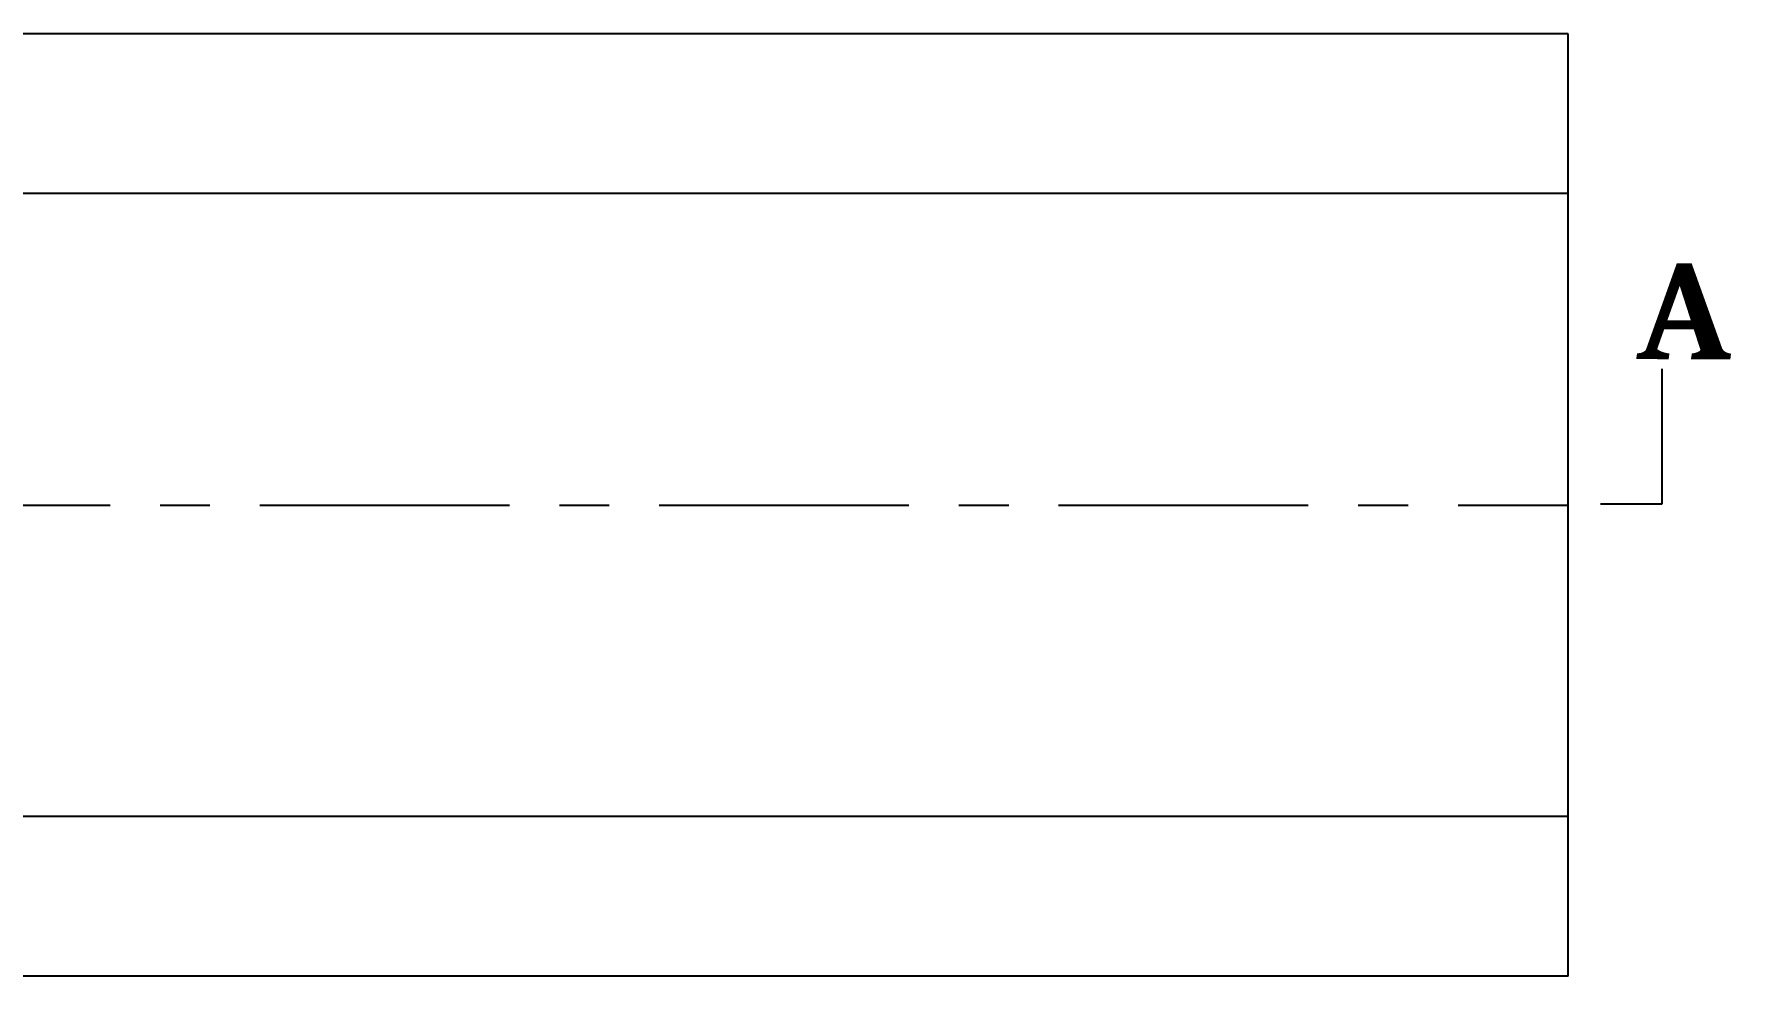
# Model space of a CAD drawing. Header units: millimetres. Extents: x 1231188 to 3899118, y -5478610 to -489530.
# Drawn here: x 3162717 to 3183964, y -2978337 to -2966537 of the extents above; entities that cross this region are included whole.
import ezdxf

# ---------------------------------------------------------------- set-up
doc = ezdxf.new("R2010")
doc.units = ezdxf.units.MM
doc.header["$LTSCALE"] = 25
doc.header["$MEASUREMENT"] = 0
doc.linetypes.add('CENTER', pattern=[2, 1.25, -0.25, 0.25, -0.25])
doc.layers.add('HAJ', color=191, linetype='Continuous', lineweight=15)
doc.layers.add('Slab', color=1, linetype='Continuous', lineweight=25)
doc.layers.add('SLOPEEARTH', color=3, linetype='Continuous')
doc.styles.get("Standard").update_dxf_attribs({"font": 'swissl.ttf'})

msp = doc.modelspace()

# ---------------------------------------------------------------- linework, layer by layer
at = {"layer": 'Slab', "ltscale": 400}
for p, q in [((3181923.93982, -2966537, 4140.15585), (3159853.91167, -2966537, 46691.78814)), ((3181923.93982, -2978337, 4140.15585), (3181923.93982, -2966537, 4140.15585)), ((3181923.93982, -2968537, 4140.15585), (3153523.48169, -2968537, 46691.78814)), ((3181923.93982, -2976337, 4140.15585), (3153523.48169, -2976337, 46691.78814)), ((3181923.93982, -2978337, 4140.15585), (3159853.91167, -2978337, 46691.78814))]:
    msp.add_line(p, q, dxfattribs=at)
at = {"layer": 'SLOPEEARTH', "color": 0, "linetype": 'CENTER', "lineweight": -3, "ltscale": 100}
msp.add_line((3125545.50942, -2972437), (3181923.93982, -2972437, 4140.15585), dxfattribs=at)
at = {"layer": 'SLOPEEARTH', "color": 0, "linetype": 'CENTER', "lineweight": -3, "ltscale": 100, "elevation": 4140.15585}
msp.add_lwpolyline([(3183098.43982, -2970732.5), (3183098.43982, -2972428), (3182328.43982, -2972428)], dxfattribs=at)

# ---------------------------------------------------------------- texts
at = {"layer": 'HAJ', "ltscale": 15, "insert": (3176878.42752, -2970588.83139), "char_height": 1200, "width": 12561.8638417, "attachment_point": 7, "rotation": 359.798576433}
msp.add_mtext('\\pi5509.1,t5701.1;{\\fCambria|b1|i0|c0|p18;\\C256;\\c0; A}', dxfattribs=at)

doc.saveas('drawing.dxf')
